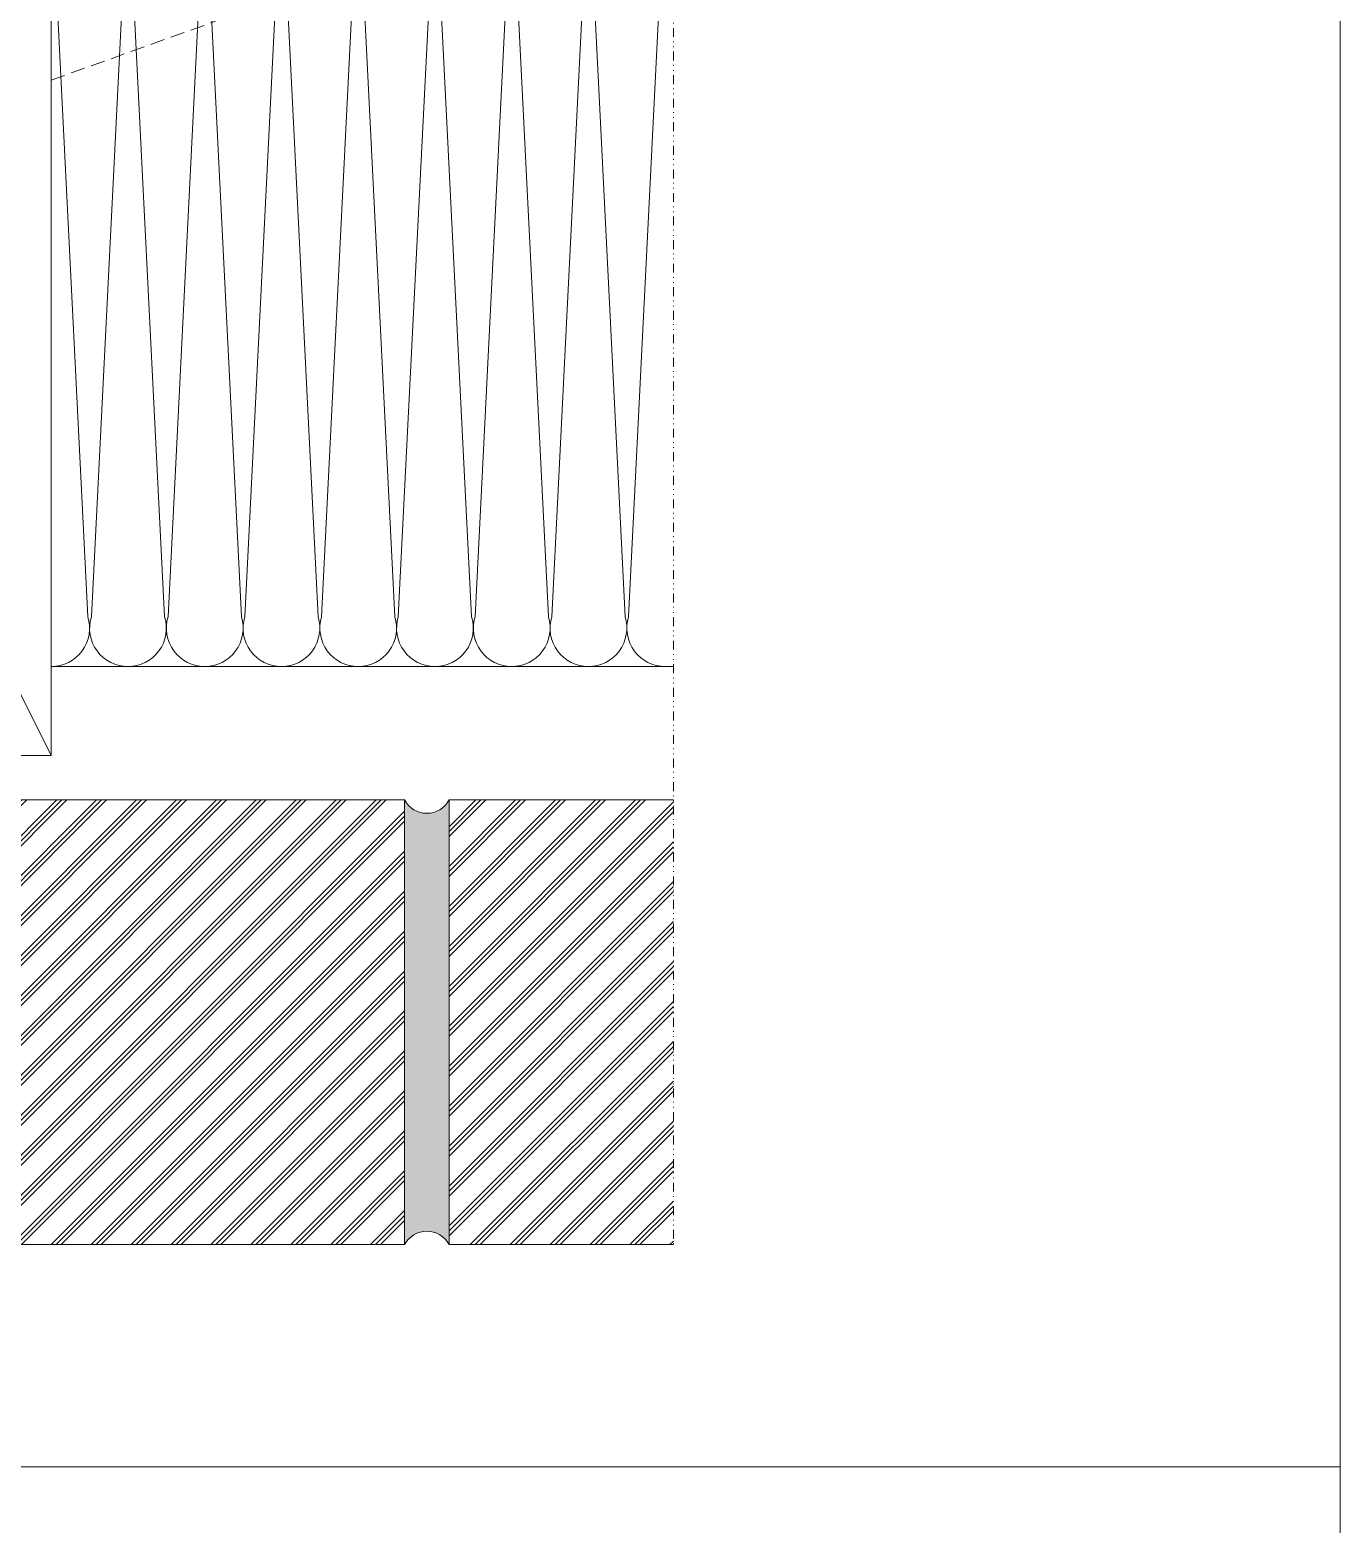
# Model space of a CAD drawing. Header units: millimetres. Extents: x 0 to 7790, y 0 to 17467.
# Drawn here: x 2250.2 to 2545, y 1982.1 to 2318.2 of the extents above; entities that cross this region are included whole.
import ezdxf

# ---------------------------------------------------------------- set-up
doc = ezdxf.new("R2010")
doc.units = ezdxf.units.MM
doc.linetypes.add('DIVIDE', pattern=[5.3, 2, -1, 0.15, -1, 0.15, -1])
doc.linetypes.add('HIDDEN2', pattern=[4.7625, 3.175, -1.5875])
doc.layers.get('0').update_dxf_attribs({"lineweight": 15})
for name, color, linetype, lineweight in [('_MB_hidden_0.09', 125, 'HIDDEN2', 9), ('_MB_konstrukcje_0.15', 251, 'Continuous', 15), ('_MB_kreskowanie_konstrukcje_0.09', 250, 'Continuous', 9), ('_MB_obrobki_stal_0.15', 6, 'Continuous', 15), ('_MB_ocieplenie_0.09', 51, 'Continuous', 9), ('_MB_ramka_0.15', 124, 'Continuous', 15), ('_MB_silikon_0.09', 161, 'Continuous', 9), ('_MB_urwania_0.09', 133, 'DIVIDE', 9)]:
    doc.layers.add(name, color=color, linetype=linetype, lineweight=lineweight)

# ---------------------------------------------------------------- blocks, each defined once
blk = doc.blocks.new('-MB_IS_Belka_200x100_z_kotwa_zewn')
at = {"layer": '_MB_hidden_0.09'}
blk.add_line((-1.5, -100), (-1.5, -190), dxfattribs=at)
blk.add_lwpolyline([(-48.11, -100), (-16.34, -188.67, 0.342656), (-14.46, -190), (0, -190), (0, -100)], format="xyb", dxfattribs=at)
at = {"layer": '_MB_konstrukcje_0.15'}
for points in [[(0, 0), (0, -10), (-5, -15), (-5, -25), (-2, -28), (-2, -42), (-5, -45), (-5, -55), (-2, -58), (-2, -72), (-5, -75), (-5, -85), (0, -90), (0, -100), (-200, -100), (-200, 0), (0, 0)], [(-200, 0), (0, -100)], [(-200, -100), (0, 0)]]:
    blk.add_lwpolyline(points, dxfattribs=at)
at = {"layer": '_MB_obrobki_stal_0.15'}
for points in [[(-180, -9.5), (-180, -8), (-10, -8), (-10, -9.5)], [(-18.75, -23), (-179.7, -23), (-179.7, -24.49), (-18.75, -24.49), (-10.7, -24.49), (-10.7, -23)]]:
    blk.add_lwpolyline(points, close=True, dxfattribs=at)
at = {"layer": '_MB_silikon_0.09'}
for centre, start, end in [((1.89, -22.79), 100.3759, 126.803), ((1.95, -21.32), 100.7412, 108.5211), ((1.82, -24.26), 100.011, 130.5879), ((1.76, -25.73), 99.6465, 130.1166), ((1.69, -27.2), 99.2824, 129.6486), ((1.63, -28.67), 98.9186, 129.1837), ((1.56, -30.14), 98.5553, 128.7218), ((1.49, -31.61), 98.1923, 128.263), ((1.43, -33.08), 97.8296, 127.807), ((1.36, -34.55), 97.4672, 122.5875), ((1.3, -36.02), 97.1051, 116.4278), ((1.23, -37.49), 96.7433, 110.036), ((1.17, -38.96), 96.3818, 107.5696), ((1.1, -40.43), 96.0206, 107.1933), ((1.03, -41.9), 95.6595, 106.8177), ((0.97, -43.37), 95.2987, 106.4429), ((0.9, -44.84), 94.9381, 106.0688), ((0.84, -46.31), 94.5778, 105.6954), ((0.77, -47.78), 94.2175, 105.3226), ((0.71, -49.25), 93.8575, 104.9506), ((0.64, -50.72), 93.4976, 104.5792), ((0.51, -53.66), 92.7782, 117.8202), ((0.57, -52.19), 93.1379, 104.395), ((0.44, -55.13), 92.4187, 121.2638), ((0.38, -56.6), 92.0593, 120.8445), ((0.31, -58.07), 91.6999, 120.4271), ((0.25, -59.54), 91.3407, 120.0115), ((0.18, -61.01), 90.9814, 119.5976), ((0.11, -62.48), 90.6223, 119.1854), ((0.05, -63.95), 90.2631, 118.7748), ((-0.02, -65.42), 89.9039, 113.5298), ((-0.08, -66.89), 89.5448, 107.0527), ((-0.15, -68.36), 89.1856, 100.1658), ((-0.21, -69.83), 88.8264, 99.8011), ((-0.28, -71.3), 88.4672, 99.4369), ((-0.35, -72.77), 88.1079, 99.073), ((-0.41, -74.24), 87.7485, 98.7095), ((-0.48, -75.71), 87.389, 98.3463), ((-0.54, -77.18), 87.0294, 97.9835), ((-0.61, -78.65), 86.6697, 97.621), ((-0.67, -80.12), 86.3099, 97.2588), ((-0.81, -83.06), 85.5898, 100.7202), ((-0.74, -81.59), 85.9499, 96.8969), ((-0.94, -86), 84.869, 112.7893), ((-1, -87.47), 84.5083, 112.4003), ((-0.87, -84.53), 85.2295, 112.07), ((-1.07, -88.94), 84.1474, 112.0124), ((-1.14, -90.41), 83.7862, 111.6255), ((-1.2, -91.88), 83.4248, 111.2397), ((-1.27, -93.35), 83.0632, 110.8549), ((-1.33, -94.82), 82.7012, 110.471), ((-1.4, -96.29), 82.339, 103.7582), ((-1.46, -97.76), 81.9765, 96.5272), ((-1.53, -99.23), 81.6136, 88.479)]:
    blk.add_arc(centre, 10.49, start, end, dxfattribs=at)
blk = doc.blocks.new('*U303')
at = {"layer": '_MB_ocieplenie_0.09', "flags": 128}
for points in [[(7.18, 26.84, 0.505403), (-11.92, 0.91), (6.33, -364.36, -1.345402), (-31.97, -364.36), (-13.72, 0.91, 0.505403), (-32.82, 26.84)], [(47.18, 26.84, 0.505403), (28.08, 0.91), (46.33, -364.36, -1.345402), (8.03, -364.36), (26.28, 0.91, 0.505403), (7.18, 26.84)], [(87.18, 26.84, 0.505403), (68.08, 0.91), (86.33, -364.36, -1.345402), (48.03, -364.36), (66.28, 0.91, 0.505403), (47.18, 26.84)], [(127.18, 26.84, 0.505403), (108.08, 0.91), (126.33, -364.36, -1.345402), (88.03, -364.36), (106.28, 0.91, 0.505403), (87.18, 26.84)], [(167.18, 26.84, 0.505403), (148.08, 0.91), (166.33, -364.36, -1.345402), (128.03, -364.36), (146.28, 0.91, 0.505403), (127.18, 26.84)], [(207.18, 26.84, 0.505403), (188.08, 0.91), (206.33, -364.36, -1.345402), (168.03, -364.36), (186.28, 0.91, 0.505403), (167.18, 26.84)], [(247.18, 26.84, 0.505403), (228.08, 0.91), (246.33, -364.36, -1.345402), (208.03, -364.36), (226.28, 0.91, 0.505403), (207.18, 26.84)], [(287.18, 26.84, 0.505403), (268.08, 0.91), (286.33, -364.36, -1.345402), (248.03, -364.36), (266.28, 0.91, 0.505403), (247.18, 26.84)]]:
    blk.add_lwpolyline(points, format="xyb", dxfattribs=at)
blk = doc.blocks.new('-MB-86_zabudowa_WO_OD_3')
at = {"layer": '_MB_kreskowanie_konstrukcje_0.09'}
h = blk.add_hatch(dxfattribs=at)
h.set_pattern_fill('PLAST', color=256, angle=45)
h.set_pattern_definition([(45, (0, 214.5), (-4.49013, 4.49013), []), (45, (-0.561, 215.061), (-4.49013, 4.49013), []), (45, (-1.1225, 215.6225), (-4.49013, 4.49013), [])])
h.paths.add_polyline_path([(-87, 250), (-187, 250), (-187, 199.5), (-87, 199.5)])
h = blk.add_hatch(dxfattribs=at)
h.set_pattern_fill('AR-SAND', color=256, scale=0.05)
h.set_pattern_definition([(37.5, (0, 160), (-0.080002, 2.447066), [0, -1.9304, 0, -2.159, 0, -2.06375]), (7.5, (0, 160), (2.247616, 3.584126), [0, -1.0414, 0, -1.7399, 0, -0.66675]), (327.5, (-1.562, 160), (3.954962, 0.007186), [0, -0.635, 0, -2.286, 0, -2.9845]), (317.5, (-1.562, 160), (3.81778, 1.114647), [0, -0.3175, 0, -1.4986, 0, -1.7145])])
h.paths.add_polyline_path([(-187, 199.5, -0.6), (-187, 189.5), (-87, 189.5, -0.6), (-87, 199.5)])
h = blk.add_hatch(dxfattribs=at)
h.set_pattern_fill('PLAST', color=256, angle=45)
h.set_pattern_definition([(45, (0, -5.5), (-4.49013, 4.49013), []), (45, (-0.561, -4.939), (-4.49013, 4.49013), []), (45, (-1.1225, -4.3775), (-4.49013, 4.49013), [])])
h.paths.add_polyline_path([(-87, -20.5), (-87, 189.5), (-187, 189.5), (-187, -20.5)])
at = {"layer": '_MB_konstrukcje_0.15'}
blk.add_lwpolyline([(-187, 250), (-187, 199.5), (-87, 199.5), (-87, 250)], dxfattribs=at)
at = {"layer": '_MB_konstrukcje_0.15', "ltscale": 5}
blk.add_lwpolyline([(123, 250), (123, 110), (-57, 110), (-57, 250)], dxfattribs=at)
at = {"layer": '_MB_konstrukcje_0.15'}
blk.add_lwpolyline([(-187, 189.5, 0.6), (-187, 199.5), (-87, 199.5, 0.6), (-87, 189.5)], format="xyb", close=True, dxfattribs=at)
blk.add_lwpolyline([(-187, -20.5), (-87, -20.5), (-87, 189.5), (-187, 189.5)], close=True, dxfattribs=at)
at = {"layer": '_MB_urwania_0.09'}
blk.add_lwpolyline([(235, -10), (235, 250), (-187, 250)], dxfattribs=at)
at = {"color": 1, "xscale": 0.4316895000000001, "yscale": 0.4316895000000001, "zscale": 0.4316895000000001, "rotation": 90}
blk.add_blockref('*U303', (-45.41, 124.17), dxfattribs=at)
at = {"xscale": -1, "rotation": 180}
blk.add_blockref('-MB_IS_Belka_200x100_z_kotwa_zewn', (123, 10), dxfattribs=at)

msp = doc.modelspace()

# ---------------------------------------------------------------- linework, layer by layer
at = {"layer": '_MB_ramka_0.15'}
for points in [[(45, 2645), (2545, 2645), (2545, 45), (45, 45), (45, 2645)], [(1045, 1995), (2545, 1995)]]:
    msp.add_lwpolyline(points, dxfattribs=at)

# ---------------------------------------------------------------- block references
at = {"xscale": -1, "rotation": 270}
msp.add_blockref('-MB-86_zabudowa_WO_OD_3', (2145, 2232), dxfattribs=at)

doc.saveas('drawing.dxf')
